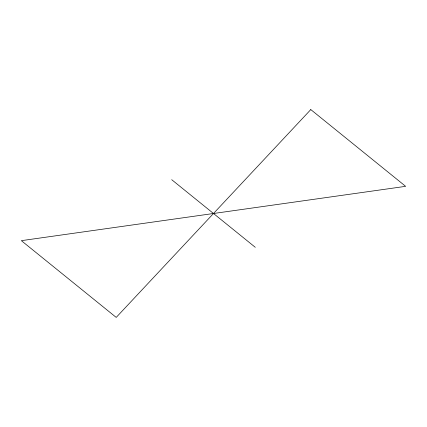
<?xml version="1.0" encoding="UTF-8"?>
<svg xmlns="http://www.w3.org/2000/svg" width="427" height="427" viewBox="0 0 427 427"><rect width="100%" height="100%" fill="white"/><g stroke="black" fill="none" stroke-linecap="round" stroke-linejoin="round"><path stroke-width="0.64" d="M171.718 179.698L255.282 247.302M310.787 109.59L116.213 317.41L21.35 240.663L405.65 186.337L310.787 109.59"/></g></svg>
